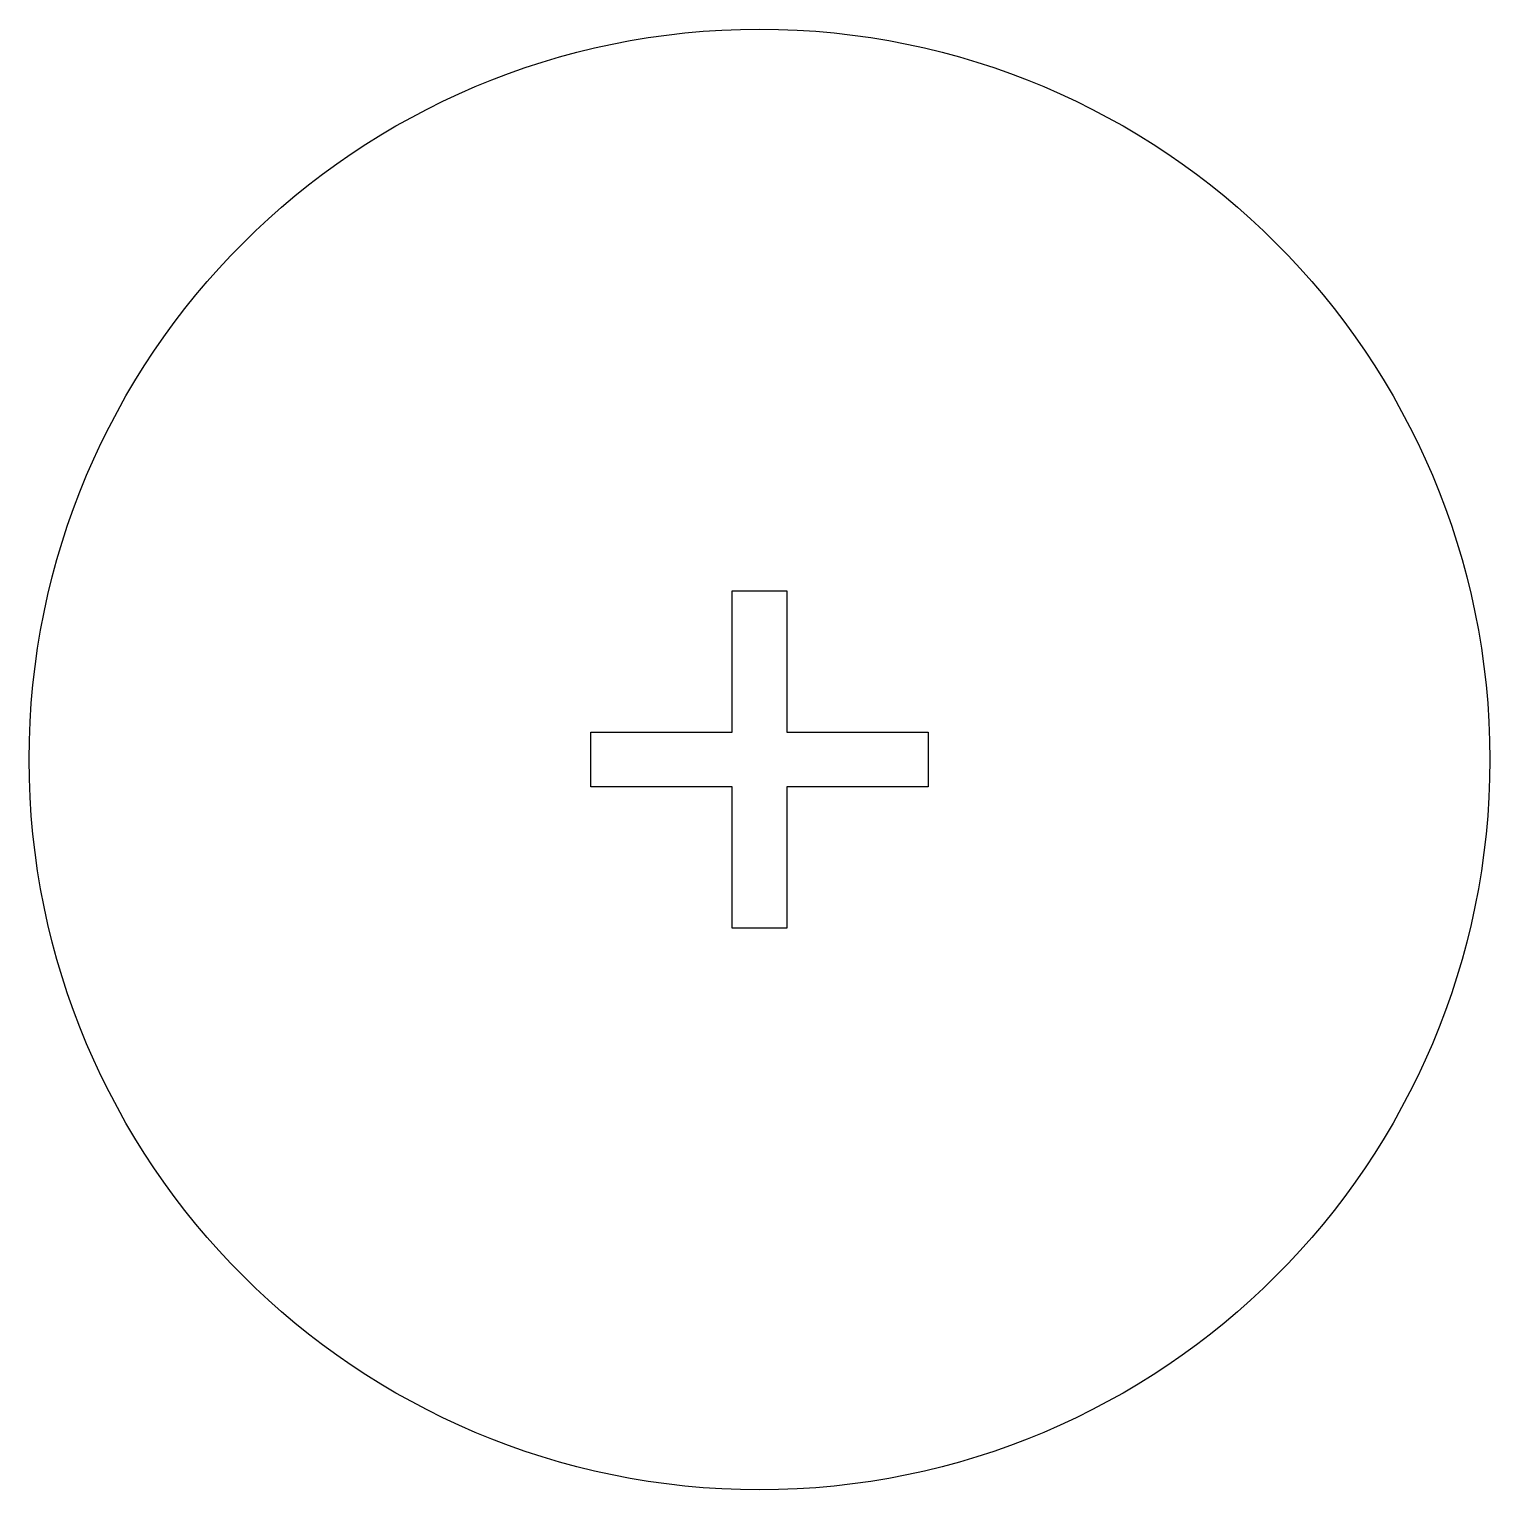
# Model space of a CAD drawing. Header units: inches. Extents: x 1.33 to 6.67, y -8.67 to -3.33.
import ezdxf

# ---------------------------------------------------------------- set-up
doc = ezdxf.new("R2010")
doc.units = ezdxf.units.IN
doc.layers.get('0').update_dxf_attribs({"linetype": 'CONTINUOUS'})

msp = doc.modelspace()

# ---------------------------------------------------------------- linework, layer by layer
msp.add_lwpolyline([(4.1004, -6.6153), (4, -6.6153), (3.8996, -6.6153), (3.8996, -6.1004), (3.3847, -6.1004), (3.3847, -6), (3.3847, -5.8996), (3.8996, -5.8996), (3.8996, -5.3847), (4, -5.3847), (4.1004, -5.3847), (4.1004, -5.8996), (4.6153, -5.8996), (4.6153, -6), (4.6153, -6.1004), (4.1004, -6.1004)], close=True)
msp.add_circle((4, -6), 2.6667)

doc.saveas('drawing.dxf')
